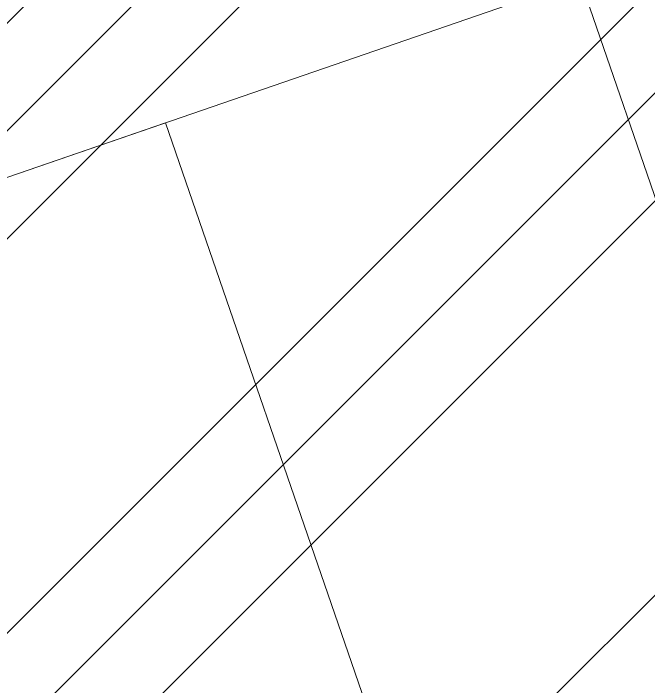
# Model space of a CAD drawing. Header units: millimetres. Extents: x 674 to 609626, y -20132 to 4061356.
# Drawn here: x 449005 to 456017, y 3976140 to 3983573 of the extents above; entities that cross this region are included whole.
import ezdxf

# ---------------------------------------------------------------- set-up
doc = ezdxf.new("R2010")
doc.units = ezdxf.units.MM
for name, color, linetype, lineweight in [('A-230-M_FLOOR', 192, 'Continuous', 13), ('Z-030-M_GRID', 191, 'Continuous', 13), ('Z-060-M_DETAIL', 92, 'Continuous', 25)]:
    doc.layers.add(name, color=color, linetype=linetype, lineweight=lineweight)

# ---------------------------------------------------------------- blocks, each defined once
blk = doc.blocks.new('25021-APA-ZZ-ZZ-M3-AR-000001_V3_rvt-2-S0_021 - ROOF LOADING PLAN')
at = {"layer": 'A-230-M_FLOOR', "lineweight": 5}
for p, q in [((-2386372, 3978103.6), (-2373995.2, 3982365.3)), ((-2373995.2, 3982365.3), (-2369626.5, 3969677.9))]:
    blk.add_line(p, q, dxfattribs=at)

msp = doc.modelspace()

# ---------------------------------------------------------------- hatches: boundary and pattern name
at = {"layer": 'Z-060-M_DETAIL', "lineweight": 18}
h = msp.add_hatch(dxfattribs=at)
h.set_pattern_fill('FP_46', color=171, style=0, pattern_type=2)
h.set_pattern_definition([(45, (2824679.3, 0), (-3367.596, 3367.596), []), (45, (2825870, 0), (0, 6735.192), []), (45, (2823488.7, 0), (0, 6735.192), [])])
h.paths.add_polyline_path([(521463.5, 3967087.2), (526641.8, 3967087.2), (519221, 3993545.4), (507838.3, 3995964.9), (506690.8, 3999297.5), (504771.9, 3998993.5), (498761.8, 4037108.9), (471346.8, 4030276.5), (477409.9, 4012393.8), (477108.2, 4012291.6), (470444.5, 4031643.9), (413821.6, 4012146.7), (429337.1, 3967087.2), (517392.2, 3967087.2)])

# ---------------------------------------------------------------- linework, layer by layer
at = {"layer": 'Z-030-M_GRID'}
for p, q in [((469060.4, 3943869.8), (439785.4, 4028888.5)), ((485211.7, 3994254.7), (357494.6, 3950277.1))]:
    msp.add_line(p, q, dxfattribs=at)

# ---------------------------------------------------------------- block references
at = {"lineweight": 5}
msp.add_blockref('25021-APA-ZZ-ZZ-M3-AR-000001_V3_rvt-2-S0_021 - ROOF LOADING PLAN', (2824679.3, 0), dxfattribs=at)

doc.saveas('drawing.dxf')
